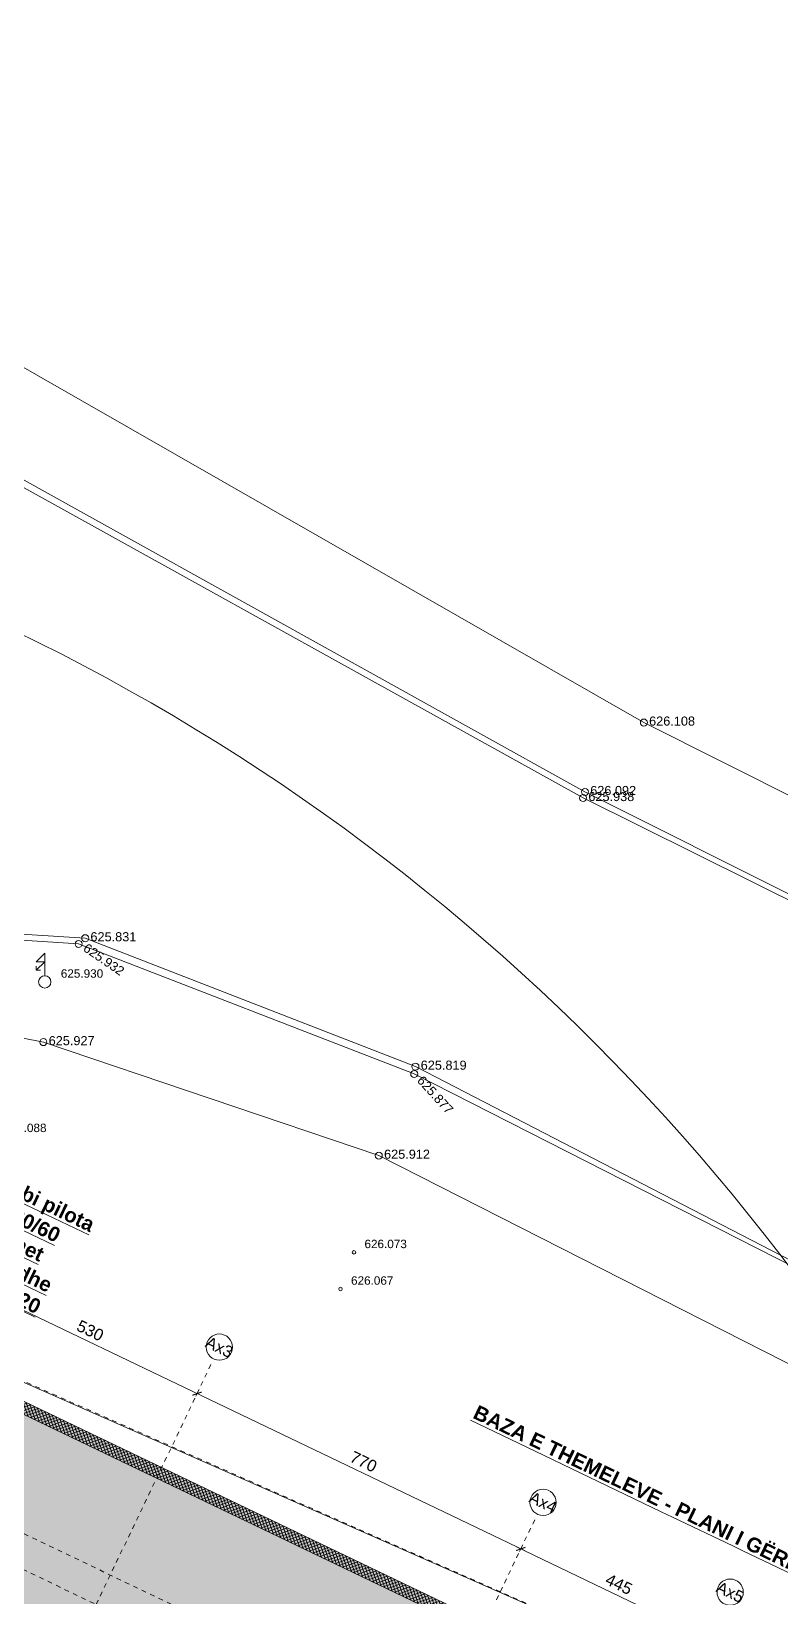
# Model space of a CAD drawing. Header units: metres. Extents: x 7511714 to 7511891, y 4693222 to 4693343.
# Drawn here: x 7511849.67 to 7511865.74, y 4693302.84 to 4693336.38 of the extents above; entities that cross this region are included whole.
import ezdxf
from ezdxf.enums import TextEntityAlignment as Align

# ---------------------------------------------------------------- set-up
doc = ezdxf.new("R2010")
doc.units = ezdxf.units.M
for name, pattern in [('AXES', [2, 1.25, -0.25, 0.25, -0.25]), ('CACHE', [0.375, 0.25, -0.125]), ('CONTINU', [0]), ('Dot & Dashed', [335.138881, 158.75, -88.194444, 0, -88.194437]), ('DXK_LINE_DOT1', [1.8814, 0.9407, -0.9407])]:
    doc.linetypes.add(name, pattern=pattern)
doc.layers.get('0').update_dxf_attribs({"lineweight": 0})
doc.layers.get('Defpoints').update_dxf_attribs({"lineweight": 0})
for name, color, linetype, lineweight in [('asfalt', 252, 'Continuous', 0), ('asfalt pikat', 97, 'Continuous', 0), ('AXES', 10, 'AXES', 0), ('BETON CACHE', 4, 'CACHE', 0), ('BETON COUPE', 3, 'CONTINU', 0), ('BETON HACHURE', 252, 'Continuous', 0), ('BORD', 5, 'Continuous', 0), ('COTE 50ème', 1, 'Continuous', 0), ('FOND DE FOUILLE', 7, 'Continuous', 0), ('HORS GEL', 106, 'CACHE', 0), ('label', 210, 'Continuous', 0), ('Matjet', 210, 'Continuous', 0), ('parcela', 7, 'Continuous', 0), ('Puset fekali', 30, 'Continuous', 0), ('shtyll elektrike', 1, 'Continuous', 0), ('TALUS', 2, 'Continuous', 0), ('TALUS TRAME 2', 254, 'Continuous', 0), ('TEXTE', 7, 'Continuous', 0), ('trotuar', 91, 'Continuous', 0), ('trotuar pikat', 155, 'Continuous', 0)]:
    doc.layers.add(name, color=color, linetype=linetype, lineweight=lineweight)
doc.styles.add('FN_TEXT_1.50', font='arial.ttf', dxfattribs={"height": 10})
doc.styles.add('RS_TEXT_1.50', font='arial.ttf', dxfattribs={"height": 12.5})
doc.styles.add('RS_TXT_100', font='arial.ttf', dxfattribs={"height": 25})
doc.styles.add('SMA_TEXT_1.200', font='arial.ttf', dxfattribs={"height": 50})
doc.styles.get("Standard").update_dxf_attribs({"font": 'arial.ttf'})
doc.dimstyles.new('RS_100CM_LINEAIRE', dxfattribs={"dimscale": 10, "dimtxt": 25, "dimasz": 1.5, "dimexe": 1, "dimexo": 2.5, "dimgap": 1, "dimtad": 1, "dimdec": 1, "dimrnd": 0.5, "dimdsep": 46, "dimtxsty": 'RS_TXT_100', "dimblk1": 'ARCHTICK', "dimblk2": 'ARCHTICK', "dimsah": 1, "dimcen": 2.5, "dimdle": 1, "dimclrt": 4, "dimadec": 0, "dimazin": 2, "dimtfac": 1, "dimtdec": 1, "dimtix": 1, "dimtmove": 2, "dimatfit": 3, "dimfxl": 1, "dimtolj": 1, "dimtzin": 0, "dimarcsym": 0})
doc.dimstyles.new('SMA_1.200', dxfattribs={"dimscale": 20, "dimtxt": 50, "dimasz": 1, "dimexe": 1, "dimexo": 2, "dimgap": 0.5, "dimtad": 1, "dimdec": 1, "dimrnd": 0.5, "dimdsep": 46, "dimtxsty": 'SMA_TEXT_1.200', "dimblk": 'ARCHTICK', "dimcen": 10, "dimdle": 1, "dimadec": 0, "dimazin": 2, "dimtfac": 1, "dimtdec": 1, "dimtix": 1, "dimtmove": 2, "dimatfit": 3, "dimfxl": 1, "dimtolj": 1, "dimtzin": 0, "dimarcsym": 0})

# ---------------------------------------------------------------- blocks, each defined once
blk = doc.blocks.new('*U94', base_point=(7511848.859, 4693312.702, 626.088))
at = {"layer": 'Matjet', "linetype": 'ByBlock', "lineweight": -2}
blk.add_line((7511848.859, 4693312.702, 626.088), (7511848.859, 4693312.702, 626.088), dxfattribs=at)
blk.add_circle((7511848.859, 4693312.702, 626.088), 0.0375, dxfattribs=at)
at = {"layer": 'Matjet', "linetype": 'ByBlock', "insert": (7511849.084, 4693312.882, 626.088), "char_height": 0.18, "attachment_point": 4}
blk.add_mtext('626.088', dxfattribs=at)
blk = doc.blocks.new('*U95', base_point=(7511849.927, 4693314.721, 625.927))
at = {"layer": 'trotuar pikat', "linetype": 'ByBlock', "lineweight": -2}
blk.add_line((7511849.927, 4693314.721, 625.927), (7511849.927, 4693314.721, 625.927), dxfattribs=at)
blk.add_circle((7511849.927, 4693314.721, 625.927), 0.075, dxfattribs=at)
at = {"layer": 'trotuar pikat', "linetype": 'ByBlock', "insert": (7511850.0395, 4693314.751, 625.927), "char_height": 0.195, "attachment_point": 4}
blk.add_mtext('{\\C256;625.927}', dxfattribs=at)
blk = doc.blocks.new('Pole electricity_ Shtyllë Elekrike Druri - tension i lartë')
at = {"color": 1, "linetype": 'ByBlock', "lineweight": 0, "flags": 128}
for points in [[(0, 0.5), (0, 2.35), (-0.7, 1.65), (0, 1.65), (-0.7, 0.95)], [(-0.35, 0.95), (-0.7, 0.95), (-0.7, 1.3)]]:
    blk.add_lwpolyline(points, dxfattribs=at)
at = {"color": 1, "linetype": 'ByBlock', "lineweight": 0}
blk.add_circle((0, 0), 0.5, dxfattribs=at)
blk = doc.blocks.new('Shtylle_Elekrike_Druri')
at = {"color": 1, "lineweight": 0}
blk.add_blockref('Pole electricity_ Shtyllë Elekrike Druri - tension i lartë', (0, 0), dxfattribs=at)
blk = doc.blocks.new('*U96', base_point=(7511849.955, 4693316.01, 625.93))
at = {"layer": 'shtyll elektrike', "color": 0, "linetype": 'ByBlock', "lineweight": -2, "xscale": 0.2631578938478685, "yscale": 0.2631578938478685, "zscale": 0.2631578938478685}
blk.add_blockref('Shtylle_Elekrike_Druri', (7511849.955, 4693316.01, 625.93), dxfattribs=at)
at = {"layer": 'label', "linetype": 'ByBlock', "insert": (7511850.3, 4693316.19, 625.93), "char_height": 0.18, "attachment_point": 4}
blk.add_mtext('625.930', dxfattribs=at)
blk = doc.blocks.new('*U97', base_point=(7511850.682, 4693316.825, 625.932))
at = {"layer": 'trotuar pikat', "linetype": 'ByBlock', "lineweight": -2}
blk.add_line((7511850.682, 4693316.825, 625.932), (7511850.682, 4693316.825, 625.932), dxfattribs=at)
blk.add_circle((7511850.682, 4693316.825, 625.932), 0.075, dxfattribs=at)
at = {"layer": 'trotuar pikat', "linetype": 'ByBlock', "insert": (7511850.816, 4693316.77, 625.932), "char_height": 0.195, "attachment_point": 4, "rotation": 325.6581}
blk.add_mtext('{\\C256;625.932}', dxfattribs=at)
blk = doc.blocks.new('*U98', base_point=(7511850.823, 4693316.948, 625.831))
at = {"layer": 'asfalt pikat', "linetype": 'ByBlock', "lineweight": -2}
blk.add_line((7511850.823, 4693316.948, 625.831), (7511850.823, 4693316.948, 625.831), dxfattribs=at)
blk.add_circle((7511850.823, 4693316.948, 625.831), 0.075, dxfattribs=at)
at = {"layer": 'asfalt pikat', "linetype": 'ByBlock', "insert": (7511850.9355, 4693316.978, 625.831), "char_height": 0.195, "attachment_point": 4}
blk.add_mtext('{\\C256;625.831}', dxfattribs=at)
blk = doc.blocks.new('*U99', base_point=(7511857.907, 4693314.196, 625.819))
at = {"layer": 'asfalt pikat', "linetype": 'ByBlock', "lineweight": -2}
blk.add_line((7511857.907, 4693314.196, 625.819), (7511857.907, 4693314.196, 625.819), dxfattribs=at)
blk.add_circle((7511857.907, 4693314.196, 625.819), 0.075, dxfattribs=at)
at = {"layer": 'asfalt pikat', "linetype": 'ByBlock', "insert": (7511858.0195, 4693314.226, 625.819), "char_height": 0.195, "attachment_point": 4}
blk.add_mtext('{\\C256;625.819}', dxfattribs=at)
blk = doc.blocks.new('*U100', base_point=(7511857.88, 4693314.038, 625.877))
at = {"layer": 'trotuar pikat', "linetype": 'ByBlock', "lineweight": -2}
blk.add_line((7511857.88, 4693314.038, 625.877), (7511857.88, 4693314.038, 625.877), dxfattribs=at)
blk.add_circle((7511857.88, 4693314.038, 625.877), 0.075, dxfattribs=at)
at = {"layer": 'trotuar pikat', "linetype": 'ByBlock', "insert": (7511857.999, 4693313.952, 625.877), "char_height": 0.195, "attachment_point": 4, "rotation": 312.402}
blk.add_mtext('{\\C256;625.877}', dxfattribs=at)
blk = doc.blocks.new('*U101', base_point=(7511857.121, 4693312.288, 625.912))
at = {"layer": 'trotuar pikat', "linetype": 'ByBlock', "lineweight": -2}
blk.add_line((7511857.121, 4693312.288, 625.912), (7511857.121, 4693312.288, 625.912), dxfattribs=at)
blk.add_circle((7511857.121, 4693312.288, 625.912), 0.075, dxfattribs=at)
at = {"layer": 'trotuar pikat', "linetype": 'ByBlock', "insert": (7511857.2335, 4693312.318, 625.912), "char_height": 0.195, "attachment_point": 4}
blk.add_mtext('{\\C256;625.912}', dxfattribs=at)
blk = doc.blocks.new('*U102', base_point=(7511856.588, 4693310.215, 626.073))
at = {"layer": 'Matjet', "linetype": 'ByBlock', "lineweight": -2}
blk.add_line((7511856.588, 4693310.215, 626.073), (7511856.588, 4693310.215, 626.073), dxfattribs=at)
blk.add_circle((7511856.588, 4693310.215, 626.073), 0.0375, dxfattribs=at)
at = {"layer": 'Matjet', "linetype": 'ByBlock', "insert": (7511856.813, 4693310.395, 626.073), "char_height": 0.18, "attachment_point": 4}
blk.add_mtext('626.073', dxfattribs=at)
blk = doc.blocks.new('*U103', base_point=(7511856.3, 4693309.431, 626.067))
at = {"layer": 'Matjet', "linetype": 'ByBlock', "lineweight": -2}
blk.add_line((7511856.3, 4693309.431, 626.067), (7511856.3, 4693309.431, 626.067), dxfattribs=at)
blk.add_circle((7511856.3, 4693309.431, 626.067), 0.0375, dxfattribs=at)
at = {"layer": 'Matjet', "linetype": 'ByBlock', "insert": (7511856.525, 4693309.611, 626.067), "char_height": 0.18, "attachment_point": 4}
blk.add_mtext('626.067', dxfattribs=at)
blk = doc.blocks.new('*U212', base_point=(7511862.806, 4693321.57, 626.108))
at = {"layer": 'trotuar pikat', "linetype": 'ByBlock', "lineweight": -2}
blk.add_line((7511862.806, 4693321.57, 626.108), (7511862.806, 4693321.57, 626.108), dxfattribs=at)
blk.add_circle((7511862.806, 4693321.57, 626.108), 0.075, dxfattribs=at)
at = {"layer": 'trotuar pikat', "linetype": 'ByBlock', "insert": (7511862.9185, 4693321.6, 626.108), "char_height": 0.195, "attachment_point": 4}
blk.add_mtext('{\\C256;626.108}', dxfattribs=at)
blk = doc.blocks.new('*U213', base_point=(7511861.543, 4693320.082, 626.092))
at = {"layer": 'trotuar pikat', "linetype": 'ByBlock', "lineweight": -2}
blk.add_line((7511861.543, 4693320.082, 626.092), (7511861.543, 4693320.082, 626.092), dxfattribs=at)
blk.add_circle((7511861.543, 4693320.082, 626.092), 0.075, dxfattribs=at)
at = {"layer": 'trotuar pikat', "linetype": 'ByBlock', "insert": (7511861.6555, 4693320.112, 626.092), "char_height": 0.195, "attachment_point": 4}
blk.add_mtext('{\\C256;626.092}', dxfattribs=at)
blk = doc.blocks.new('*U214', base_point=(7511861.503, 4693319.953, 625.938))
at = {"layer": 'asfalt pikat', "linetype": 'ByBlock', "lineweight": -2}
blk.add_line((7511861.503, 4693319.953, 625.938), (7511861.503, 4693319.953, 625.938), dxfattribs=at)
blk.add_circle((7511861.503, 4693319.953, 625.938), 0.075, dxfattribs=at)
at = {"layer": 'asfalt pikat', "linetype": 'ByBlock', "insert": (7511861.6155, 4693319.983, 625.938), "char_height": 0.195, "attachment_point": 4}
blk.add_mtext('{\\C256;625.938}', dxfattribs=at)
blk = doc.blocks.new('A$Cebd43ce6')
at = {"layer": 'BETON CACHE', "color": 232, "linetype": 'Dot & Dashed', "ltscale": 0.01}
blk.add_lwpolyline([(0, 0), (-1313.2, 39.8), (-4660.5, 445.5), (-4259.4, 5326.2), (-610.1, 5439.7), (-20.7, 5433.2)], close=True, dxfattribs=at)
at = {"layer": 'COTE 50ème', "ltscale": 0.5}
blk.add_circle((-3905.6, 2250.1), 4550, dxfattribs=at)
blk = doc.blocks.new('AXES_FN')
at = {"color": 0, "linetype": 'Continuous'}
blk.add_circle((0, 15), 15, dxfattribs=at)
at = {"color": 0, "style": 'FN_TEXT_1.50'}
blk.add_attdef('AXES', text='', height=12.5, dxfattribs=at).set_placement((-48.9, 20.6), align=Align.MIDDLE_CENTER)
blk = doc.blocks.new('_ArchTick')
at = {"color": 0, "linetype": 'ByBlock', "const_width": 0.15}
blk.add_lwpolyline([(-0.5, -0.5), (0.5, 0.5)], dxfattribs=at)
blk = doc.blocks.new('*D385')
at = {"layer": 'AXES', "color": 0, "linetype": 'Continuous', "lineweight": -2, "ltscale": 0.5, "transparency": 16777216}
for p, q in [((45997.3, -40383.7), (46547.3, -40383.7)), ((46007.3, -40379.7), (46007.3, -40393.7)), ((46537.3, -40389.7), (46537.3, -40373.7))]:
    blk.add_line(p, q, dxfattribs=at)
at = {"layer": 'Defpoints', "color": 0, "linetype": 'Continuous', "ltscale": 0.5, "transparency": 16777216}
for p in [(46007.3, -40354.7), (46537.3, -40383.7), (46537.3, -40414.7)]:
    blk.add_point(p, dxfattribs=at)
at = {"layer": 'AXES', "color": 0, "linetype": 'Continuous', "lineweight": -2, "ltscale": 0.5, "transparency": 16777216, "xscale": 15, "yscale": 15, "zscale": 15, "rotation": 180}
blk.add_blockref('_ArchTick', (46007.3, -40383.7), dxfattribs=at)
at = {"layer": 'AXES', "color": 0, "linetype": 'Continuous', "lineweight": -2, "ltscale": 0.5, "transparency": 16777216, "xscale": 15, "yscale": 15, "zscale": 15}
blk.add_blockref('_ArchTick', (46537.3, -40383.7), dxfattribs=at)
at = {"layer": 'AXES', "color": 4, "linetype": 'Continuous', "lineweight": 5, "ltscale": 0.5, "transparency": 16777216, "insert": (46272.3, -40360.9), "char_height": 25, "attachment_point": 5, "style": 'RS_TXT_100'}
blk.add_mtext('\\A1;530', dxfattribs=at)
blk = doc.blocks.new('*D386')
at = {"layer": 'AXES', "color": 0, "linetype": 'Continuous', "lineweight": -2, "ltscale": 0.5, "transparency": 16777216}
for p, q in [((46527.3, -40383.7), (47317.3, -40383.7)), ((46537.3, -40389.7), (46537.3, -40373.7)), ((47307.3, -40389.7), (47307.3, -40373.7))]:
    blk.add_line(p, q, dxfattribs=at)
at = {"layer": 'Defpoints', "color": 0, "linetype": 'Continuous', "ltscale": 0.5, "transparency": 16777216}
for p in [(47307.3, -40383.7), (46537.3, -40414.7), (47307.3, -40414.7)]:
    blk.add_point(p, dxfattribs=at)
at = {"layer": 'AXES', "color": 0, "linetype": 'Continuous', "lineweight": -2, "ltscale": 0.5, "transparency": 16777216, "xscale": 15, "yscale": 15, "zscale": 15, "rotation": 180}
blk.add_blockref('_ArchTick', (46537.3, -40383.7), dxfattribs=at)
at = {"layer": 'AXES', "color": 0, "linetype": 'Continuous', "lineweight": -2, "ltscale": 0.5, "transparency": 16777216, "xscale": 15, "yscale": 15, "zscale": 15}
blk.add_blockref('_ArchTick', (47307.3, -40383.7), dxfattribs=at)
at = {"layer": 'AXES', "color": 4, "linetype": 'Continuous', "lineweight": 5, "ltscale": 0.5, "transparency": 16777216, "insert": (46922.3, -40360.9), "char_height": 25, "attachment_point": 5, "style": 'RS_TXT_100'}
blk.add_mtext('\\A1;770', dxfattribs=at)
blk = doc.blocks.new('*D399')
at = {"layer": 'AXES', "color": 0, "linetype": 'Continuous', "lineweight": -2, "ltscale": 0.5, "transparency": 16777216}
for p, q in [((47752.3, -40339.7), (47752.3, -40393.7)), ((47297.3, -40383.7), (47762.3, -40383.7)), ((47307.3, -40389.7), (47307.3, -40373.7))]:
    blk.add_line(p, q, dxfattribs=at)
at = {"layer": 'Defpoints', "color": 0, "linetype": 'Continuous', "ltscale": 0.5, "transparency": 16777216}
for p in [(47752.3, -40314.7), (47752.3, -40383.7), (47307.3, -40414.7)]:
    blk.add_point(p, dxfattribs=at)
at = {"layer": 'AXES', "color": 0, "linetype": 'Continuous', "lineweight": -2, "ltscale": 0.5, "transparency": 16777216, "xscale": 15, "yscale": 15, "zscale": 15, "rotation": 180}
blk.add_blockref('_ArchTick', (47307.3, -40383.7), dxfattribs=at)
at = {"layer": 'AXES', "color": 0, "linetype": 'Continuous', "lineweight": -2, "ltscale": 0.5, "transparency": 16777216, "xscale": 15, "yscale": 15, "zscale": 15}
blk.add_blockref('_ArchTick', (47752.3, -40383.7), dxfattribs=at)
at = {"layer": 'AXES', "color": 4, "linetype": 'Continuous', "lineweight": 5, "ltscale": 0.5, "transparency": 16777216, "insert": (47529.8, -40361), "char_height": 25, "attachment_point": 5, "style": 'RS_TXT_100'}
blk.add_mtext('\\A1;445', dxfattribs=at)
blk = doc.blocks.new('*D413')
at = {"layer": 'Defpoints', "color": 0, "transparency": 16777216}
for p in [(45042, -41433.3), (45042, -41485.7), (47562.3, -41555.9)]:
    blk.add_point(p, dxfattribs=at)
at = {"layer": 'TALUS', "color": 0, "lineweight": -2, "transparency": 16777216}
for p, q in [((45042, -41445.7), (45042, -41413.3)), ((47562.3, -41515.9), (47562.3, -41413.3)), ((47582.3, -41433.3), (45022, -41433.3))]:
    blk.add_line(p, q, dxfattribs=at)
at = {"layer": 'TALUS', "color": 0, "lineweight": -2, "transparency": 16777216, "xscale": 20, "yscale": 20, "zscale": 20, "rotation": 180}
blk.add_blockref('_ArchTick', (45042, -41433.3), dxfattribs=at)
at = {"layer": 'TALUS', "color": 0, "lineweight": -2, "transparency": 16777216, "xscale": 20, "yscale": 20, "zscale": 20}
blk.add_blockref('_ArchTick', (47562.3, -41433.3), dxfattribs=at)
at = {"layer": 'TALUS', "color": 0, "transparency": 16777216, "insert": (46302.1, -41397.7), "char_height": 50, "attachment_point": 5, "style": 'SMA_TEXT_1.200'}
blk.add_mtext('\\A1;2520.5', dxfattribs=at)
blk = doc.blocks.new('A$C340691c1')
at = {"layer": 'BETON HACHURE', "true_color": 0x636466, "transparency": 33554585}
h = blk.add_hatch(dxfattribs=at)
h.set_pattern_fill('ANSI37', color=251, scale=50, angle=270, style=0)
h.set_pattern_definition([(315, (-58216.84, 74502.852), (4.4194174, 4.4194174), []), (45, (-58216.84, 74502.852), (-4.4194174, 4.4194174), [])])
h.paths.add_polyline_path([(-2720.63, 3000.24), (-2695.63, 3000.24), (-2695.63, 2675.24), (-2720.63, 2675.24)], flags=0)
h.paths.add_polyline_path([(-2720.63, 3000.24), (-2695.63, 3000.24), (-2695.63, 2675.24), (-2720.63, 2675.24)], flags=0)
h.paths.add_polyline_path([(-540.63, 2860.1), (-540.63, 2810.1), (-460.63, 2810.1), (-460.63, 2860.1)], flags=0)
h.paths.add_polyline_path([(-920.63, 2860.1), (-920.63, 2810.1), (-840.63, 2810.1), (-840.63, 2860.1)], flags=0)
edge = h.paths.add_edge_path(flags=0)
edge.add_arc((-880.63, 4175.1), 40, 0, 360)
edge = h.paths.add_edge_path(flags=0)
edge.add_arc((-880.63, 4850.1), 40, 0, 360)
edge = h.paths.add_edge_path(flags=0)
edge.add_arc((-880.63, 3575.1), 40, 0, 360)
h.paths.add_polyline_path([(-35.63, 5320.24), (-4224.47, 5320.24), (-4613.76, 583.54), (-35.63, 133.95)])
edge = h.paths.add_edge_path(flags=0)
edge.add_arc((-880.63, 3575.1), 40, 0, 360)
h.paths.add_polyline_path([(-2095.63, 5295.24), (-2095.63, 4875.1), (-2070.63, 4875.1), (-2070.63, 5295.24), (-500.62, 5295.24), (-500.63, 4825.1), (-460.63, 4825.1), (-460.63, 5295.24), (-60.63, 5295.24), (-60.63, 3565.1), (-460.63, 3565.1), (-460.63, 4200.1), (-500.63, 4200.1), (-500.63, 3535.1), (-60.63, 3535.1), (-60.63, 2790.1), (-500.63, 2790.1), (-500.63, 1400.1), (-460.63, 1400.1), (-460.63, 2760.1), (-60.63, 2760.1), (-60.63, 161.52), (-833.13, 237.39), (-833.13, 725.1), (-858.13, 725.1), (-858.13, 239.84), (-2163.13, 368), (-2163.13, 725.1), (-2188.13, 725.1), (-2188.13, 370.45), (-3375.63, 487.07), (-3375.63, 725.1), (-3425.63, 725.1), (-3425.63, 491.98), (-4586.83, 606.01), (-4515.49, 1474.1), (-4205.63, 1474.1), (-4205.63, 1524.1), (-4511.38, 1524.1), (-4411.44, 2740.1), (-4205.63, 2740.1), (-4205.63, 2790.1), (-4407.33, 2790.1), (-4405.48, 2810.1), (-4205.63, 2810.1), (-4205.63, 2860.1), (-4401.58, 2860.1), (-4344.87, 3550.1), (-4205.63, 3550.1), (-4205.63, 3600.1), (-4340.76, 3600.1), (-4295.56, 4150.1), (-4205.63, 4150.1), (-4205.63, 4200.1), (-4291.45, 4200.1), (-4201.44, 5295.24), (-3423.13, 5295.24), (-3423.13, 4875.1), (-3398.13, 4875.1), (-3398.13, 5295.24)], flags=16)
h.paths.add_polyline_path([(-920.63, 3615.1), (-920.63, 3535.1), (-840.63, 3535.1), (-840.63, 3615.1)], flags=0)
at = {"layer": 'FOND DE FOUILLE', "true_color": 0xfff4eb, "transparency": 33554508}
h = blk.add_hatch(color=7, dxfattribs=at)
h.dxf.hatch_style = 1
h.paths.add_polyline_path([(-4245.87, 5059.85), (-4224.47, 5320.24), (-35.63, 5320.24), (-35.63, 133.95), (-4613.76, 583.54), (-4446.38, 2620.1), (-3642.63, 2620.1), (-3642.63, 2188.1), (-3160.63, 2188.1), (-3160.63, 535.1), (-580.63, 535.1), (-580.63, 2980.1), (-1815.63, 2980.1), (-1815.63, 5065.1)])
at = {"layer": 'TALUS TRAME 2', "transparency": 33554559}
h = blk.add_hatch(color=256, dxfattribs=at)
h.dxf.hatch_style = 1
h.paths.add_polyline_path([(-1520.63, 2025.1), (-1520.63, 1455.1), (-2220.63, 1455.1), (-2220.63, 2025.1)])
h.paths.add_polyline_path([(-3480.63, 2845.1), (-2865.63, 2845.1), (-2865.63, 2350.1), (-3480.63, 2350.1)])
h.paths.add_polyline_path([(-2755.63, 4105.1), (-2755.63, 3615.1), (-3455.63, 3615.1), (-3455.63, 4105.1)])
h.paths.add_polyline_path([(-3160.63, 535.1), (-580.63, 535.1), (-580.63, 2980.1), (-1815.63, 2980.1), (-1815.63, 5065.1), (-4245.44, 5065.1), (-4446.38, 2620.1), (-3642.63, 2620.1), (-3642.63, 2188.1), (-3160.63, 2188.1)])
at = {"layer": 'AXES', "lineweight": 5, "ltscale": 1.3}
for p, q in [((-2840.63, 5565.1), (-2840.63, 2640.12)), ((-2070.63, 5565.1), (-2070.63, 2640.12))]:
    blk.add_line(p, q, dxfattribs=at)
at = {"layer": 'BETON CACHE', "color": 242, "linetype": 'DXK_LINE_DOT1', "true_color": 0xcd2027}
blk.add_lwpolyline([(0, 0), (-1313.24, 39.75), (-4660.49, 445.53), (-4259.39, 5326.2), (-610.11, 5439.72), (-20.71, 5433.15)], close=True, dxfattribs=at)
at = {"layer": 'BETON CACHE', "lineweight": 5, "ltscale": 2}
for points in [[(-3160.63, 2270.1), (-3160.63, 535.1), (-580.63, 535.1), (-580.63, 2980.1), (-1815.63, 2980.1), (-1815.63, 5065.1), (-4245.44, 5065.1), (-4446.38, 2620.1), (-3560.63, 2620.1)], [(-3090.63, 2270.1), (-3090.63, 605.1), (-650.63, 605.1), (-650.63, 2910.1), (-1885.63, 2910.1), (-1885.63, 4995.1), (-4251.19, 4995.1), (-4440.63, 2690.1), (-3560.63, 2690.1)]]:
    blk.add_lwpolyline(points, dxfattribs=at)
at = {"layer": 'BETON COUPE', "color": 251, "lineweight": 5, "true_color": 0x636466}
blk.add_lwpolyline([(-35.63, 5320.24), (-4224.47, 5320.24), (-4613.76, 583.54), (-35.63, 133.95)], close=True, dxfattribs=at)
blk.add_lwpolyline([(-4291.45, 4200.1), (-4201.44, 5295.24), (-3423.13, 5295.24), (-3423.13, 4875.1), (-3398.13, 4875.1), (-3398.13, 5295.24), (-2095.63, 5295.24)], dxfattribs=at)
at = {"layer": 'BORD', "color": 251, "true_color": 0x636466}
blk.add_lwpolyline([(-35.63, 133.95), (-35.63, 5320.24), (-4224.47, 5320.24), (-4613.76, 583.54)], close=True, dxfattribs=at)
at = {"layer": 'AXES', "color": 251, "linetype": 'ByBlock', "true_color": 0x636466}
ref = blk.add_blockref('AXES_FN', (-2840.63, 5578.56), dxfattribs=dict(at, xscale=1.875, yscale=1.875, zscale=1.875))
ref.add_attrib('AXES', 'Ax3', dxfattribs={"layer": '0', "color": 0, "height": 24.75, "style": 'RS_TEXT_1.50'}).set_placement((-2840.63, 5606.68), align=Align.MIDDLE)
ref = blk.add_blockref('AXES_FN', (-2070.63, 5578.56), dxfattribs=dict(at, xscale=1.875, yscale=1.875, zscale=1.875))
ref.add_attrib('AXES', 'Ax4', dxfattribs={"layer": '0', "color": 0, "height": 24.75, "style": 'RS_TEXT_1.50'}).set_placement((-2070.63, 5606.68), align=Align.MIDDLE)
at = {"layer": 'HORS GEL', "color": 251, "true_color": 0x636466}
ref = blk.add_blockref('AXES_FN', (-1625.63, 5578.56), dxfattribs=dict(at, xscale=1.875, yscale=1.875, zscale=1.875))
ref.add_attrib('AXES', 'Ax5', dxfattribs={"layer": '0', "color": 0, "height": 24.75, "style": 'RS_TEXT_1.50'}).set_placement((-1625.63, 5606.68), align=Align.MIDDLE)
at = {"layer": 'TEXTE', "char_height": 31.25, "attachment_point": 5, "style": 'RS_TEXT_1.50'}
for s, insert, width in [('\\A1;{\\fArial|b1|i0|c0|p34;\\LTrau mbi pilota\\Pb/h=80/60 armohet (6+6Ø16 dhe stafa Ø10/20}', (-3353.66, 5619.26), 353.1346), ('{\\fArial|b1|i0|c0|p34;\\LBAZA E THEMELEVE - PLANI I GËRMIMIT - TRAJTIMI I SHTRESAVE NËN PLLAKNEN E THEMELEVE}', (-1245.26, 5719.98), 2458.8095)]:
    blk.add_mtext(s, dxfattribs=dict(at, insert=insert, width=width))
at = {"layer": 'AXES', "color": 251, "linetype": 'Continuous', "lineweight": 5, "ltscale": 0.5, "true_color": 0x636466}
for base, p1, p2, picture, middle in [((-2840.63, 5496.16), (-3370.63, 5525.1), (-2840.63, 5465.1), '*D385', (-3105.63, 5518.94)), ((-2070.63, 5496.16), (-2840.63, 5465.1), (-2070.63, 5465.1), '*D386', (-2455.63, 5518.93)), ((-1625.63, 5496.16), (-2070.63, 5465.1), (-1625.63, 5565.1), '*D399', (-1848.13, 5518.88))]:
    dim = blk.add_linear_dim(base=base, p1=p1, p2=p2, dimstyle='RS_100CM_LINEAIRE', dxfattribs=at)
    dim.commit()
    dim.dimension.update_dxf_attribs({"geometry": picture, "text_midpoint": middle, "insert": (-49377.94, 45879.83)})
at = {"layer": 'TALUS'}
dim = blk.add_linear_dim(base=(-4335.99, 4446.57), p1=(-1815.63, 4323.92), p2=(-4335.99, 4394.16), dimstyle='SMA_1.200', dxfattribs=at)
dim.commit()
dim.dimension.update_dxf_attribs({"geometry": '*D413', "text_midpoint": (-3075.81, 4482.1), "insert": (-49377.94, 45879.83)})

msp = doc.modelspace()

# ---------------------------------------------------------------- linework, layer by layer
at = {"layer": 'asfalt'}
for points in [[(7511884.37, 4693300.836, 625.786), (7511884.638, 4693301.124, 625.75), (7511889.371, 4693306.123, 625.868), (7511861.503, 4693319.953, 625.938), (7511846.489, 4693328.269, 625.923), (7511845.318, 4693329.13, 625.946), (7511844.288, 4693330.421, 625.948), (7511843.796, 4693331.269, 625.903), (7511843.158, 4693332.949, 625.914), (7511842.992, 4693333.308, 0), (7511842.921, 4693334.692, 625.941), (7511842.921, 4693335.407, 625.941), (7511843.046, 4693336.383, 625.977)], [(7511808.787, 4693277.289, 625.845), (7511817.691, 4693293.371, 625.932), (7511820.303, 4693300.202, 625.91), (7511821.74, 4693303.288, 625.887), (7511826.488, 4693307.928, 625.919), (7511832.053, 4693312.392, 625.959), (7511837.196, 4693315.645, 625.918), (7511840.099, 4693316.94, 625.909), (7511843.205, 4693317.426, 625.868), (7511850.823, 4693316.948, 625.831), (7511857.907, 4693314.196, 625.819), (7511874.672, 4693305.54, 625.817), (7511884.37, 4693300.836, 625.786)]]:
    msp.add_polyline3d(points, dxfattribs=at)
at = {"layer": 'parcela', "flags": 128}
msp.add_lwpolyline([(7511814.966, 4693269.473), (7511839.64, 4693311.774), (7511841.452, 4693310.975), (7511873.052, 4693297.055), (7511878.341, 4693294.453), (7511872.939, 4693283.093), (7511869.394, 4693275.64), (7511867.394, 4693271.28), (7511855.089, 4693245.348), (7511843.413, 4693251.372), (7511814.966, 4693269.473)], dxfattribs=at)
at = {"layer": 'trotuar'}
for points in [[(7511889.369, 4693306.162, 626.016), (7511890.248, 4693307.807, 626.033), (7511862.806, 4693321.57, 626.108), (7511847.746, 4693330.18, 625.988), (7511847.018, 4693330.742, 626.023), (7511846.807, 4693330.906, 626.066), (7511846.032, 4693331.812, 626.256), (7511845.538, 4693332.58, 626.253), (7511845.261, 4693334.049, 626.114), (7511845.356, 4693335.088, 626.075), (7511843.027, 4693335.425, 626.273), (7511842.973, 4693334.359, 626.219), (7511843.081, 4693333.355, 626.076), (7511844.566, 4693330.121, 626.068), (7511845.27, 4693329.434, 625.979), (7511846.56, 4693328.399, 625.955), (7511861.543, 4693320.082, 626.092), (7511889.369, 4693306.162, 626.016)], [(7511884.318, 4693300.783, 625.864), (7511874.644, 4693305.521, 625.898), (7511857.88, 4693314.038, 625.877), (7511850.682, 4693316.825, 625.932), (7511843.247, 4693317.304, 625.91), (7511840.174, 4693316.672, 625.95), (7511837.257, 4693315.498, 625.979), (7511832.142, 4693312.223, 626.027), (7511826.662, 4693307.855, 625.925), (7511821.878, 4693303.204, 625.949), (7511820.545, 4693300.225, 625.932)], [(7511823.984, 4693302.324, 625.986), (7511824.938, 4693303.536, 625.981), (7511827.158, 4693305.539, 626.014), (7511835.095, 4693311.65, 626.053), (7511843.465, 4693315.991, 0), (7511849.927, 4693314.721, 625.927), (7511857.121, 4693312.288, 625.912), (7511873.637, 4693303.905, 625.933), (7511883.295, 4693298.866, 625.868)]]:
    msp.add_polyline3d(points, dxfattribs=at)

# ---------------------------------------------------------------- block references
at = {"layer": 'asfalt pikat'}
for name, p in [('*U214', (7511861.503, 4693319.953, 625.938)), ('*U98', (7511850.823, 4693316.948, 625.831)), ('*U99', (7511857.907, 4693314.196, 625.819))]:
    msp.add_blockref(name, p, dxfattribs=at)
at = {"layer": 'Matjet'}
for name, p in [('*U94', (7511848.859, 4693312.702, 626.088)), ('*U102', (7511856.588, 4693310.215, 626.073)), ('*U103', (7511856.3, 4693309.431, 626.067))]:
    msp.add_blockref(name, p, dxfattribs=at)
at = {"layer": 'Puset fekali', "xscale": 0.01, "yscale": 0.01, "zscale": 0.01}
for name, rotation in [('A$Cebd43ce6', 334.3967821871004), ('A$C340691c1', 334.3967827565189)]:
    msp.add_blockref(name, (7511855.089, 4693245.348), dxfattribs=dict(at, rotation=rotation))
at = {"layer": 'shtyll elektrike'}
msp.add_blockref('*U96', (7511849.955, 4693316.01, 625.93), dxfattribs=at)
at = {"layer": 'trotuar pikat'}
for name, p in [('*U212', (7511862.806, 4693321.57, 626.108)), ('*U213', (7511861.543, 4693320.082, 626.092)), ('*U97', (7511850.682, 4693316.825, 625.932)), ('*U95', (7511849.927, 4693314.721, 625.927)), ('*U100', (7511857.88, 4693314.038, 625.877)), ('*U101', (7511857.121, 4693312.288, 625.912))]:
    msp.add_blockref(name, p, dxfattribs=at)

doc.saveas('drawing.dxf')
